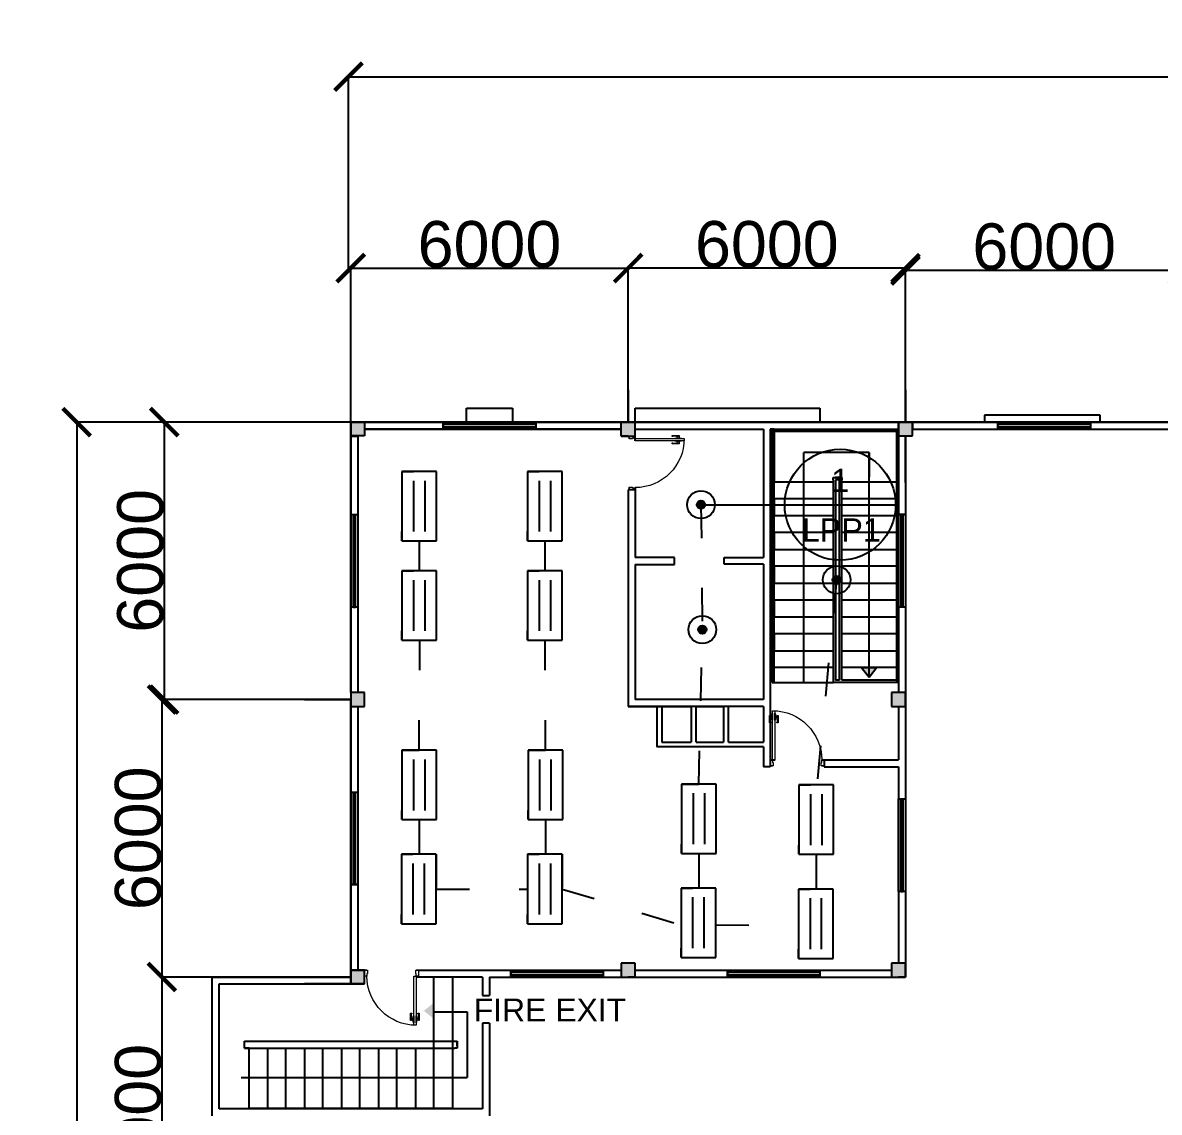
# Model space of a CAD drawing. Header units: millimetres. Extents: x 3339 to 2017737, y 4955 to 2748989.
# Drawn here: x 1443037 to 1467623, y 1718024 to 1741586 of the extents above; entities that cross this region are included whole.
import ezdxf

# ---------------------------------------------------------------- set-up
doc = ezdxf.new("R2010")
doc.units = ezdxf.units.MM
doc.header["$LTSCALE"] = 30
doc.linetypes.add('ACAD_ISO03W100', pattern=[30, 12, -18])
doc.layers.add('A-DETL-GENF', color=92, linetype='Continuous', lineweight=13)
doc.layers.add('A-DOOR', color=31, linetype='Continuous', lineweight=13)
doc.styles.get("Standard").update_dxf_attribs({"font": 'arial.ttf'})
doc.dimstyles.new('ISO-25', dxfattribs={"dimtxt": 1000, "dimasz": 600, "dimexe": 1.25, "dimexo": 0.625, "dimtad": 1, "dimtxsty": 'Standard', "dimblk": 'ARCHTICK', "dimcen": 2.5, "dimclrd": 4, "dimadec": 0, "dimazin": 0, "dimtfac": 1, "dimtmove": 0, "dimatfit": 3, "dimfxl": 1, "dimarcsym": 0})

# ---------------------------------------------------------------- blocks, each defined once
blk = doc.blocks.new('_ArchTick')
at = {"color": 0, "linetype": 'ByBlock', "const_width": 0.15}
blk.add_lwpolyline([(-0.5, -0.5), (0.5, 0.5)], dxfattribs=at)
blk = doc.blocks.new('*D379')
at = {"color": 0, "lineweight": -2, "transparency": 16777216}
for p, q in [((1450133, 1732949), (1444204, 1732949)), ((1450133, 1663149), (1444204, 1663149))]:
    blk.add_line(p, q, dxfattribs=at)
at = {"color": 4, "lineweight": -2, "transparency": 16777216}
blk.add_line((1444205, 1732949), (1444205, 1663149), dxfattribs=at)
at = {"layer": 'Defpoints', "color": 0, "transparency": 16777216}
for p in [(1450134, 1732949), (1444205, 1663149), (1450134, 1663149)]:
    blk.add_point(p, dxfattribs=at)
at = {"color": 4, "lineweight": -2, "transparency": 16777216, "xscale": 600, "yscale": 600, "zscale": 600}
for p, rotation in [((1444205, 1732949), 90), ((1444205, 1663149), 270)]:
    blk.add_blockref('_ArchTick', p, dxfattribs=dict(at, rotation=rotation))
at = {"color": 0, "transparency": 16777216, "insert": (1443694, 1698049), "char_height": 1000, "attachment_point": 5, "rotation": 90}
blk.add_mtext('69800', dxfattribs=at)
blk = doc.blocks.new('*D381')
at = {"color": 0, "lineweight": -2, "transparency": 16777216}
for p, q in [((1450133, 1720949), (1446047, 1720949)), ((1450133, 1714949), (1446047, 1714949))]:
    blk.add_line(p, q, dxfattribs=at)
at = {"color": 4, "lineweight": -2, "transparency": 16777216}
blk.add_line((1446048, 1720949), (1446048, 1714949), dxfattribs=at)
at = {"layer": 'Defpoints', "color": 0, "transparency": 16777216}
for p in [(1450134, 1720949), (1446048, 1714949), (1450134, 1714949)]:
    blk.add_point(p, dxfattribs=at)
at = {"color": 4, "lineweight": -2, "transparency": 16777216, "xscale": 600, "yscale": 600, "zscale": 600}
for p, rotation in [((1446048, 1720949), 90), ((1446048, 1714949), 270)]:
    blk.add_blockref('_ArchTick', p, dxfattribs=dict(at, rotation=rotation))
at = {"color": 0, "transparency": 16777216, "insert": (1445537, 1717949), "char_height": 1000, "attachment_point": 5, "rotation": 90}
blk.add_mtext('6000', dxfattribs=at)
blk = doc.blocks.new('*D382')
at = {"color": 0, "lineweight": -2, "transparency": 16777216}
for p, q in [((1449133, 1726949), (1446047, 1726949)), ((1449133, 1720949), (1446047, 1720949))]:
    blk.add_line(p, q, dxfattribs=at)
at = {"color": 4, "lineweight": -2, "transparency": 16777216}
blk.add_line((1446048, 1726949), (1446048, 1720949), dxfattribs=at)
at = {"layer": 'Defpoints', "color": 0, "transparency": 16777216}
for p in [(1449134, 1726949), (1446048, 1720949), (1449134, 1720949)]:
    blk.add_point(p, dxfattribs=at)
at = {"color": 4, "lineweight": -2, "transparency": 16777216, "xscale": 600, "yscale": 600, "zscale": 600}
for p, rotation in [((1446048, 1726949), 90), ((1446048, 1720949), 270)]:
    blk.add_blockref('_ArchTick', p, dxfattribs=dict(at, rotation=rotation))
at = {"color": 0, "transparency": 16777216, "insert": (1445537, 1723949), "char_height": 1000, "attachment_point": 5, "rotation": 90}
blk.add_mtext('6000', dxfattribs=at)
blk = doc.blocks.new('*D383')
at = {"color": 0, "lineweight": -2, "transparency": 16777216}
for p, q in [((1450133, 1732949), (1446097, 1732949)), ((1450133, 1726949), (1446097, 1726949))]:
    blk.add_line(p, q, dxfattribs=at)
at = {"color": 4, "lineweight": -2, "transparency": 16777216}
blk.add_line((1446098, 1732949), (1446098, 1726949), dxfattribs=at)
at = {"layer": 'Defpoints', "color": 0, "transparency": 16777216}
for p in [(1450134, 1732949), (1446098, 1726949), (1450134, 1726949)]:
    blk.add_point(p, dxfattribs=at)
at = {"color": 4, "lineweight": -2, "transparency": 16777216, "xscale": 600, "yscale": 600, "zscale": 600}
for p, rotation in [((1446098, 1732949), 90), ((1446098, 1726949), 270)]:
    blk.add_blockref('_ArchTick', p, dxfattribs=dict(at, rotation=rotation))
at = {"color": 0, "transparency": 16777216, "insert": (1445587, 1729949), "char_height": 1000, "attachment_point": 5, "rotation": 90}
blk.add_mtext('6000', dxfattribs=at)
blk = doc.blocks.new('*D384')
at = {"color": 0, "lineweight": -2, "transparency": 16777216}
for p, q in [((1450134, 1732950), (1450134, 1736280)), ((1456134, 1732950), (1456134, 1736280))]:
    blk.add_line(p, q, dxfattribs=at)
at = {"color": 4, "lineweight": -2, "transparency": 16777216}
blk.add_line((1450134, 1736279), (1456134, 1736279), dxfattribs=at)
at = {"layer": 'Defpoints', "color": 0, "transparency": 16777216}
for p in [(1456134, 1736279), (1450134, 1732949), (1456134, 1732949)]:
    blk.add_point(p, dxfattribs=at)
at = {"color": 4, "lineweight": -2, "transparency": 16777216, "xscale": 600, "yscale": 600, "zscale": 600, "rotation": 180}
blk.add_blockref('_ArchTick', (1450134, 1736279), dxfattribs=at)
at = {"color": 4, "lineweight": -2, "transparency": 16777216, "xscale": 600, "yscale": 600, "zscale": 600}
blk.add_blockref('_ArchTick', (1456134, 1736279), dxfattribs=at)
at = {"color": 0, "transparency": 16777216, "insert": (1453134, 1736790), "char_height": 1000, "attachment_point": 5}
blk.add_mtext('6000', dxfattribs=at)
blk = doc.blocks.new('*D385')
at = {"color": 0, "lineweight": -2, "transparency": 16777216}
for p, q in [((1456134, 1733645), (1456134, 1736280)), ((1462134, 1733645), (1462134, 1736280))]:
    blk.add_line(p, q, dxfattribs=at)
at = {"color": 4, "lineweight": -2, "transparency": 16777216}
blk.add_line((1462134, 1736279), (1456134, 1736279), dxfattribs=at)
at = {"layer": 'Defpoints', "color": 0, "transparency": 16777216}
for p in [(1456134, 1736279), (1456134, 1733645), (1462134, 1733645)]:
    blk.add_point(p, dxfattribs=at)
at = {"color": 4, "lineweight": -2, "transparency": 16777216, "xscale": 600, "yscale": 600, "zscale": 600, "rotation": 180}
blk.add_blockref('_ArchTick', (1456134, 1736279), dxfattribs=at)
at = {"color": 4, "lineweight": -2, "transparency": 16777216, "xscale": 600, "yscale": 600, "zscale": 600}
blk.add_blockref('_ArchTick', (1462134, 1736279), dxfattribs=at)
at = {"color": 0, "transparency": 16777216, "insert": (1459134, 1736790), "char_height": 1000, "attachment_point": 5}
blk.add_mtext('6000', dxfattribs=at)
blk = doc.blocks.new('*D386')
at = {"color": 0, "lineweight": -2, "transparency": 16777216}
for p, q in [((1462134, 1733645), (1462134, 1736230)), ((1468134, 1733645), (1468134, 1736230))]:
    blk.add_line(p, q, dxfattribs=at)
at = {"color": 4, "lineweight": -2, "transparency": 16777216}
blk.add_line((1468134, 1736229), (1462134, 1736229), dxfattribs=at)
at = {"layer": 'Defpoints', "color": 0, "transparency": 16777216}
for p in [(1462134, 1736229), (1462134, 1733645), (1468134, 1733645)]:
    blk.add_point(p, dxfattribs=at)
at = {"color": 4, "lineweight": -2, "transparency": 16777216, "xscale": 600, "yscale": 600, "zscale": 600, "rotation": 180}
blk.add_blockref('_ArchTick', (1462134, 1736229), dxfattribs=at)
at = {"color": 4, "lineweight": -2, "transparency": 16777216, "xscale": 600, "yscale": 600, "zscale": 600}
blk.add_blockref('_ArchTick', (1468134, 1736229), dxfattribs=at)
at = {"color": 0, "transparency": 16777216, "insert": (1465134, 1736740), "char_height": 1000, "attachment_point": 5}
blk.add_mtext('6000', dxfattribs=at)
blk = doc.blocks.new('*D241')
at = {"color": 0, "lineweight": -2, "transparency": 16777216}
for p, q in [((1450084, 1736230), (1450084, 1740420)), ((1494084, 1736181), (1494084, 1740420))]:
    blk.add_line(p, q, dxfattribs=at)
at = {"color": 4, "lineweight": -2, "transparency": 16777216}
blk.add_line((1450084, 1740419), (1494084, 1740419), dxfattribs=at)
at = {"layer": 'Defpoints', "color": 0, "transparency": 16777216}
for p in [(1494084, 1740419), (1450084, 1736229), (1494084, 1736180)]:
    blk.add_point(p, dxfattribs=at)
at = {"color": 4, "lineweight": -2, "transparency": 16777216, "xscale": 600, "yscale": 600, "zscale": 600, "rotation": 180}
blk.add_blockref('_ArchTick', (1450084, 1740419), dxfattribs=at)
at = {"color": 4, "lineweight": -2, "transparency": 16777216, "xscale": 600, "yscale": 600, "zscale": 600}
blk.add_blockref('_ArchTick', (1494084, 1740419), dxfattribs=at)
at = {"color": 0, "transparency": 16777216, "insert": (1472084, 1740930), "char_height": 1000, "attachment_point": 5}
blk.add_mtext('44000', dxfattribs=at)
blk = doc.blocks.new('D4')
at = {"layer": 'A-DETL-GENF'}
for p, q in [((-1072, -29), (-1072, -112)), ((-1052, -29), (-1072, -29)), ((-1060, -41), (-1072, -30)), ((-1072, -112), (-1060, -112)), ((-1059, -112), (-1072, -112)), ((-1072, -112), (-1072, -150)), ((-1072, -150), (-1059, -150)), ((-1060, -112), (-1060, -41)), ((-1060, -41), (-1052, -41)), ((-1059, -150), (-1059, -112)), ((-1059, -115), (-1059, -147)), ((-1027, -115), (-1059, -115)), ((-1059, -147), (-1027, -147)), ((-1052, -41), (-1052, -29)), ((-1021, -74), (-1027, -80)), ((-1027, -80), (-1027, -182)), ((-1027, -147), (-1027, -115)), ((-1027, -182), (-1021, -188)), ((-1021, -188), (-1021, -74)), ((-974, -80), (-981, -74)), ((-981, -74), (-981, -188)), ((-981, -188), (-974, -182)), ((-974, -182), (-974, -80)), ((-943, -115), (-974, -115)), ((-974, -115), (-974, -147)), ((-974, -147), (-943, -147)), ((-930, -29), (-949, -29)), ((-949, -29), (-949, -41)), ((-949, -41), (-941, -41)), ((-943, -112), (-943, -150)), ((-930, -112), (-943, -112)), ((-943, -147), (-943, -115)), ((-943, -150), (-930, -150)), ((-941, -41), (-930, -30)), ((-941, -41), (-941, -112)), ((-941, -112), (-930, -112)), ((-930, -112), (-930, -29)), ((-930, -150), (-930, -112))]:
    blk.add_line(p, q, dxfattribs=at)
at = {"layer": 'A-DOOR', "lineweight": 18}
for p, q in [((-1059, 683), (-1024, 683)), ((-1014, 683), (-1059, 683)), ((-1059, 683), (-1059, 583)), ((-1059, 583), (-1024, 583)), ((-1024, 583), (-1024, 626)), ((-1024, 626), (-1014, 626)), ((-981, 583), (-1021, 583)), ((-1021, 583), (-1021, -231)), ((-1014, 626), (-1014, 683)), ((-981, -231), (-981, 583)), ((-169, 683), (-214, 683)), ((-214, 683), (-214, 626)), ((-214, 626), (-204, 626)), ((-204, 683), (-169, 683)), ((-204, 626), (-204, 583)), ((-204, 583), (-169, 583)), ((-169, 583), (-169, 683)), ((-1021, -231), (-981, -231))]:
    blk.add_line(p, q, dxfattribs=at)
at = {"layer": 'A-DOOR'}
blk.add_arc((-1021, 583), 814, 270, 0, dxfattribs=at)

msp = doc.modelspace()

# ---------------------------------------------------------------- hatches: boundary and pattern name
at = {"true_color": 0xf8d731}
h = msp.add_hatch(color=40, dxfattribs=at)
h.dxf.hatch_style = 1
h.paths.add_polyline_path([(1450434.084, 1732948.947), (1450134.084, 1732948.947), (1450134.084, 1732648.947), (1450434.084, 1732648.947)])
h.paths.add_polyline_path([(1450434.084, 1727098.947), (1450134.084, 1727098.947), (1450134.084, 1726948.947), (1450134.084, 1726798.947), (1450434.084, 1726798.947)])
h.paths.add_polyline_path([(1456284.084, 1732944.852), (1455984.084, 1732944.852), (1455984.084, 1732644.852), (1456134.084, 1732644.852), (1456284.084, 1732644.852)])
h.paths.add_polyline_path([(1462284.084, 1732948.947), (1462134.084, 1732948.947), (1461984.084, 1732948.947), (1461984.084, 1732798.947), (1461984.084, 1732648.947), (1462284.084, 1732648.947)])
h.paths.add_polyline_path([(1462134.084, 1727098.947), (1461984.084, 1727098.947), (1461834.084, 1727098.947), (1461834.084, 1726798.947), (1461984.084, 1726798.947), (1462134.084, 1726798.947)])
h.paths.add_polyline_path([(1462134.084, 1721248.947), (1461984.084, 1721248.947), (1461834.084, 1721248.947), (1461834.084, 1721098.947), (1461834.084, 1720948.947), (1462134.084, 1720948.947)])
h.paths.add_polyline_path([(1456284.084, 1721248.947), (1456134.084, 1721248.947), (1455984.084, 1721248.947), (1455984.084, 1721098.947), (1455984.084, 1720948.947), (1456284.084, 1720948.947)])
h.paths.add_polyline_path([(1450434.084, 1721098.947), (1450134.084, 1721098.947), (1450134.084, 1720948.947), (1450134.084, 1720798.947), (1450434.084, 1720798.947)])
h = msp.add_hatch(color=256)
h.dxf.hatch_style = 1
h.paths.add_polyline_path([(1457799.603, 1731162.153, 1), (1457619.603, 1731162.153, 1)])
h = msp.add_hatch(color=256)
h.dxf.hatch_style = 1
h.paths.add_polyline_path([(1460733.863, 1729537.701, 1), (1460553.863, 1729537.701, 1)])
h = msp.add_hatch(color=256)
h.dxf.hatch_style = 1
h.paths.add_polyline_path([(1457829.603, 1728462.153, 1), (1457649.603, 1728462.153, 1)])
at = {"true_color": 0xcd2027}
h = msp.add_hatch(color=242, dxfattribs=at)
h.dxf.hatch_style = 1
h.paths.add_polyline_path([(1461347.035, 1727474.245), (1461347.035, 1727425.673), (1461517.035, 1727639.388), (1461347.035, 1727639.388)])
h.paths.add_polyline_path([(1461347.035, 1727425.673), (1461347.035, 1727474.245), (1461347.035, 1727639.388), (1461177.035, 1727639.388)])
h = msp.add_hatch(color=242, dxfattribs=at)
h.dxf.hatch_style = 1
h.paths.add_polyline_path([(1451762.793, 1720217.82), (1451714.221, 1720217.82), (1451927.935, 1720387.82), (1451927.935, 1720217.82)])
h.paths.add_polyline_path([(1451714.221, 1720217.82), (1451762.793, 1720217.82), (1451927.935, 1720217.82), (1451927.935, 1720047.82)])

# ---------------------------------------------------------------- linework, layer by layer
for p, q in [((1456134.084, 1732944.852), (1456134.084, 1733644.852)), ((1456134.084, 1733644.852), (1456134.084, 1732944.852)), ((1462134.084, 1732948.947), (1462134.084, 1733644.852)), ((1462134.084, 1733644.852), (1462134.084, 1732948.947)), ((1452634.084, 1732948.947), (1452634.084, 1733248.947)), ((1452634.084, 1733248.947), (1453634.084, 1733248.947)), ((1453634.084, 1733248.947), (1453634.084, 1732948.947)), ((1456284.084, 1732948.947), (1456284.084, 1733248.947)), ((1456284.084, 1733248.947), (1460284.084, 1733248.947)), ((1460284.084, 1733248.947), (1460284.084, 1732948.947)), ((1466342.521, 1733098.876), (1463842.521, 1733098.876)), ((1463842.521, 1733098.876), (1463842.521, 1732948.876)), ((1466342.521, 1732948.876), (1466342.521, 1733098.876)), ((1450134.084, 1732948.947), (1450134.084, 1720798.947)), ((1494134.084, 1732948.947), (1450134.084, 1732948.947)), ((1450134.084, 1732948.947), (1450134.084, 1726948.947)), ((1450134.084, 1727098.947), (1450134.084, 1732948.947)), ((1450134.084, 1732948.947), (1450434.084, 1732948.947)), ((1450134.084, 1732948.947), (1494134.084, 1732948.947)), ((1450134.084, 1732948.947), (1450134.084, 1730948.947)), ((1450134.084, 1732948.947), (1452134.084, 1732948.947)), ((1450134.084, 1732948.947), (1452634.084, 1732948.947)), ((1450434.084, 1732948.947), (1450434.084, 1732648.947)), ((1452134.084, 1732948.947), (1452134.084, 1732798.947)), ((1453634.084, 1732948.947), (1452634.084, 1732948.947)), ((1455984.084, 1732644.852), (1455984.084, 1732944.852)), ((1455984.084, 1732944.852), (1456284.084, 1732944.852)), ((1456134.084, 1732948.947), (1459209.084, 1732948.947)), ((1456284.084, 1732542.999), (1456284.084, 1732948.947)), ((1461984.084, 1731644.852), (1461984.084, 1732948.947)), ((1461984.084, 1732948.947), (1461984.084, 1732648.947)), ((1462284.084, 1732948.947), (1461984.084, 1732948.947)), ((1461984.084, 1732948.947), (1461984.084, 1732798.947)), ((1462284.084, 1732948.947), (1462134.084, 1732948.947)), ((1462284.084, 1732648.947), (1462284.084, 1732948.947)), ((1462284.084, 1732798.947), (1462284.084, 1732948.947)), ((1462284.084, 1732948.947), (1462284.084, 1732798.947)), ((1462284.084, 1732948.947), (1464134.084, 1732948.947)), ((1463842.521, 1732948.876), (1466342.521, 1732948.876)), ((1463842.521, 1732948.876), (1463842.521, 1732948.876)), ((1464134.084, 1732948.947), (1464134.084, 1732798.947)), ((1450434.084, 1732648.947), (1450134.084, 1732648.947)), ((1450134.084, 1732644.852), (1450284.084, 1732644.852)), ((1450134.084, 1732644.852), (1450284.084, 1732644.852)), ((1450284.084, 1732648.947), (1450284.084, 1727098.947)), ((1455984.084, 1732798.947), (1450434.084, 1732798.947)), ((1450434.084, 1732798.947), (1455984.084, 1732798.947)), ((1455984.084, 1732644.852), (1456284.084, 1732644.852)), ((1455984.084, 1732644.852), (1456134.084, 1732644.852)), ((1456134.084, 1732644.852), (1455984.084, 1732644.852)), ((1456134.084, 1732644.852), (1455984.084, 1732644.852)), ((1456134.084, 1732644.852), (1456284.084, 1732644.852)), ((1456284.084, 1732798.947), (1459059.084, 1732798.947)), ((1459059.084, 1732794.852), (1459059.084, 1732798.947)), ((1459059.084, 1732794.852), (1459059.084, 1730023.947)), ((1459209.084, 1732798.947), (1461984.084, 1732798.947)), ((1459209.084, 1732798.947), (1459209.084, 1729948.947)), ((1459259.084, 1732798.947), (1459209.084, 1732798.947)), ((1459209.084, 1732794.852), (1459209.084, 1725644.852)), ((1459209.084, 1732794.852), (1459209.084, 1725644.852)), ((1461984.084, 1732644.852), (1461984.084, 1732798.947)), ((1461984.084, 1732648.947), (1462284.084, 1732648.947)), ((1462134.084, 1731644.852), (1462134.084, 1732648.947)), ((1462134.084, 1732648.947), (1462134.084, 1732644.852)), ((1462134.084, 1732648.947), (1462134.084, 1726948.947)), ((1462134.084, 1732648.947), (1462134.084, 1730948.947)), ((1462134.084, 1732644.852), (1462134.084, 1731644.852)), ((1462284.084, 1732798.947), (1467984.084, 1732798.947)), ((1451239.603, 1731882.153), (1451239.603, 1730882.153)), ((1451989.603, 1731882.153), (1451239.603, 1731882.153)), ((1451239.603, 1731882.153), (1451489.603, 1731882.153)), ((1451239.603, 1731882.153), (1451239.603, 1731682.153)), ((1451989.603, 1730382.153), (1451989.603, 1731882.153)), ((1453959.603, 1731882.153), (1453959.603, 1730882.153)), ((1454709.603, 1731882.153), (1453959.603, 1731882.153)), ((1453959.603, 1731882.153), (1454209.603, 1731882.153)), ((1453959.603, 1731882.153), (1453959.603, 1731682.153)), ((1454709.603, 1730382.153), (1454709.603, 1731882.153)), ((1451489.603, 1731682.153), (1451489.603, 1730582.153)), ((1451739.603, 1730582.153), (1451739.603, 1731682.153)), ((1454209.603, 1731682.153), (1454209.603, 1730582.153)), ((1454459.603, 1730582.153), (1454459.603, 1731682.153)), ((1461984.084, 1731644.852), (1461984.084, 1727098.947)), ((1462134.084, 1731644.852), (1462134.084, 1720948.947)), ((1456134.084, 1731482.693), (1456134.084, 1726798.947)), ((1456134.084, 1731482.693), (1456134.084, 1729944.852)), ((1456284.084, 1731482.693), (1456134.084, 1731482.693)), ((1456284.084, 1731532.313), (1456284.084, 1730019.852)), ((1459520.21, 1731162.153), (1460720.21, 1731162.153)), ((1460720.21, 1731162.153), (1461920.21, 1731162.153)), ((1450134.084, 1730948.947), (1450284.084, 1730948.947)), ((1451239.603, 1730882.153), (1451239.603, 1730382.153)), ((1453959.603, 1730882.153), (1453959.603, 1730382.153)), ((1462134.084, 1730948.947), (1461984.084, 1730948.947)), ((1451239.603, 1730382.153), (1451239.603, 1730582.153)), ((1451239.603, 1730382.153), (1451989.603, 1730382.153)), ((1451489.603, 1730382.153), (1451739.603, 1730382.153)), ((1453959.603, 1730382.153), (1453959.603, 1730582.153)), ((1453959.603, 1730382.153), (1454709.603, 1730382.153)), ((1454209.603, 1730382.153), (1454459.603, 1730382.153)), ((1456134.084, 1730019.852), (1456134.084, 1729869.852)), ((1457134.084, 1730019.852), (1456284.084, 1730019.852)), ((1457134.084, 1729944.852), (1457134.084, 1730019.852)), ((1457134.084, 1729869.852), (1457134.084, 1730019.852)), ((1458209.084, 1729948.947), (1458209.084, 1730023.947)), ((1458209.084, 1730023.947), (1459059.084, 1730023.947)), ((1458209.084, 1729873.947), (1458209.084, 1730023.947)), ((1459059.084, 1729873.947), (1458209.084, 1729873.947)), ((1459059.084, 1729873.947), (1459059.084, 1726948.947)), ((1459209.084, 1730023.947), (1459209.084, 1729873.947)), ((1451239.603, 1729732.153), (1451239.603, 1728732.153)), ((1451989.603, 1729732.153), (1451239.603, 1729732.153)), ((1451239.603, 1729732.153), (1451489.603, 1729732.153)), ((1451239.603, 1729732.153), (1451239.603, 1729532.153)), ((1451989.603, 1728232.153), (1451989.603, 1729732.153)), ((1453959.603, 1729732.153), (1453959.603, 1728732.153)), ((1454709.603, 1729732.153), (1453959.603, 1729732.153)), ((1453959.603, 1729732.153), (1454209.603, 1729732.153)), ((1453959.603, 1729732.153), (1453959.603, 1729532.153)), ((1454709.603, 1728232.153), (1454709.603, 1729732.153)), ((1456284.084, 1729869.852), (1456284.084, 1726948.947)), ((1456284.084, 1729869.852), (1457134.084, 1729869.852)), ((1451489.603, 1729532.153), (1451489.603, 1728432.153)), ((1451739.603, 1728432.153), (1451739.603, 1729532.153)), ((1454209.603, 1729532.153), (1454209.603, 1728432.153)), ((1454459.603, 1728432.153), (1454459.603, 1729532.153)), ((1451239.603, 1728732.153), (1451239.603, 1728232.153)), ((1453959.603, 1728732.153), (1453959.603, 1728232.153)), ((1451239.603, 1728232.153), (1451239.603, 1728432.153)), ((1453959.603, 1728232.153), (1453959.603, 1728432.153)), ((1451239.603, 1728232.153), (1451989.603, 1728232.153)), ((1451489.603, 1728232.153), (1451739.603, 1728232.153)), ((1453959.603, 1728232.153), (1454709.603, 1728232.153)), ((1454209.603, 1728232.153), (1454459.603, 1728232.153)), ((1450134.084, 1726948.947), (1449134.084, 1726948.947)), ((1449134.084, 1726948.947), (1450134.084, 1726948.947)), ((1450434.084, 1727098.947), (1450134.084, 1727098.947)), ((1450134.084, 1726948.947), (1450134.084, 1720948.947)), ((1450134.084, 1720798.947), (1450134.084, 1726948.947)), ((1450134.084, 1726948.947), (1450134.084, 1726798.947)), ((1450434.084, 1726798.947), (1450434.084, 1727098.947)), ((1459059.084, 1726948.947), (1456284.084, 1726948.947)), ((1461834.084, 1727098.947), (1461834.084, 1726798.947)), ((1462134.084, 1727098.947), (1461834.084, 1727098.947)), ((1461834.084, 1727098.947), (1461834.084, 1726948.947)), ((1462134.084, 1727098.947), (1461984.084, 1727098.947)), ((1462134.084, 1726798.947), (1462134.084, 1727098.947)), ((1462134.084, 1726948.947), (1462134.084, 1727098.947)), ((1450134.084, 1726798.947), (1450434.084, 1726798.947)), ((1450284.084, 1726798.947), (1450284.084, 1721098.947)), ((1459059.084, 1726798.947), (1456134.084, 1726798.947)), ((1456134.084, 1726798.947), (1456864.084, 1726798.947)), ((1456864.084, 1726798.947), (1456754.084, 1726798.947)), ((1456754.084, 1726798.947), (1456754.084, 1725928.876)), ((1456864.084, 1726798.947), (1456864.084, 1726028.947)), ((1456864.084, 1726798.947), (1457494.084, 1726798.947)), ((1457494.084, 1726798.947), (1457494.084, 1726028.947)), ((1457604.084, 1726028.947), (1457604.084, 1726798.947)), ((1457604.084, 1726798.947), (1458194.084, 1726798.947)), ((1458194.084, 1726798.947), (1458194.084, 1726028.947)), ((1458304.084, 1726028.947), (1458304.084, 1726798.947)), ((1459059.084, 1726798.947), (1459059.084, 1726028.947)), ((1461834.084, 1726798.947), (1462134.084, 1726798.947)), ((1461984.084, 1726798.947), (1461984.084, 1725644.852)), ((1461984.084, 1726798.947), (1461984.084, 1725644.852)), ((1456864.084, 1726028.947), (1457494.084, 1726028.947)), ((1457604.084, 1726028.947), (1458194.084, 1726028.947)), ((1458304.084, 1726028.947), (1459054.084, 1726028.947)), ((1459054.084, 1726028.947), (1459059.084, 1726028.947)), ((1451239.603, 1725852.153), (1451239.603, 1724852.153)), ((1451989.603, 1725852.153), (1451239.603, 1725852.153)), ((1451239.603, 1725852.153), (1451489.603, 1725852.153)), ((1451239.603, 1725852.153), (1451239.603, 1725652.153)), ((1451989.603, 1724352.153), (1451989.603, 1725852.153)), ((1453969.603, 1725852.153), (1453969.603, 1724852.153)), ((1454719.603, 1725852.153), (1453969.603, 1725852.153)), ((1453969.603, 1725852.153), (1454219.603, 1725852.153)), ((1453969.603, 1725852.153), (1453969.603, 1725652.153)), ((1454719.603, 1724352.153), (1454719.603, 1725852.153)), ((1456784.084, 1725928.947), (1456754.084, 1725928.876)), ((1459059.084, 1725928.947), (1456784.084, 1725928.947)), ((1459059.084, 1725928.947), (1459059.084, 1725494.852)), ((1451489.603, 1725652.153), (1451489.603, 1724552.153)), ((1451739.603, 1724552.153), (1451739.603, 1725652.153)), ((1454219.603, 1725652.153), (1454219.603, 1724552.153)), ((1454469.603, 1724552.153), (1454469.603, 1725652.153)), ((1459209.084, 1725494.852), (1459059.084, 1725494.852)), ((1459209.084, 1725644.852), (1459310.936, 1725644.852)), ((1459209.084, 1725644.852), (1459259.084, 1725644.852)), ((1459209.084, 1725644.852), (1459209.084, 1725494.852)), ((1460321.622, 1725644.852), (1461984.084, 1725644.852)), ((1460371.243, 1725644.852), (1460371.243, 1725494.852)), ((1460371.243, 1725494.852), (1461984.084, 1725494.852)), ((1461984.084, 1725494.852), (1461984.084, 1721248.947)), ((1461984.084, 1725494.852), (1461984.084, 1724798.947)), ((1457289.603, 1725122.153), (1457289.603, 1724122.153)), ((1458039.603, 1725122.153), (1457289.603, 1725122.153)), ((1457289.603, 1725122.153), (1457539.603, 1725122.153)), ((1457289.603, 1725122.153), (1457289.603, 1724922.153)), ((1458039.603, 1723622.153), (1458039.603, 1725122.153)), ((1459829.603, 1725102.153), (1459829.603, 1724102.153)), ((1460579.603, 1725102.153), (1459829.603, 1725102.153)), ((1459829.603, 1725102.153), (1460079.603, 1725102.153)), ((1459829.603, 1725102.153), (1459829.603, 1724902.153)), ((1460579.603, 1723602.153), (1460579.603, 1725102.153)), ((1451239.603, 1724852.153), (1451239.603, 1724352.153)), ((1453969.603, 1724852.153), (1453969.603, 1724352.153)), ((1457539.603, 1724922.153), (1457539.603, 1723822.153)), ((1457789.603, 1723822.153), (1457789.603, 1724922.153)), ((1460079.603, 1724902.153), (1460079.603, 1723802.153)), ((1460329.603, 1723802.153), (1460329.603, 1724902.153)), ((1461984.084, 1724798.947), (1462134.084, 1724798.947)), ((1451239.603, 1724352.153), (1451239.603, 1724552.153)), ((1453969.603, 1724352.153), (1453969.603, 1724552.153)), ((1451239.603, 1724352.153), (1451989.603, 1724352.153)), ((1451489.603, 1724352.153), (1451739.603, 1724352.153)), ((1453969.603, 1724352.153), (1454719.603, 1724352.153)), ((1454219.603, 1724352.153), (1454469.603, 1724352.153)), ((1457289.603, 1724122.153), (1457289.603, 1723622.153)), ((1459829.603, 1724102.153), (1459829.603, 1723602.153)), ((1457289.603, 1723622.153), (1457289.603, 1723822.153)), ((1459829.603, 1723602.153), (1459829.603, 1723802.153)), ((1451229.603, 1723602.153), (1451229.603, 1722602.153)), ((1451979.603, 1723602.153), (1451229.603, 1723602.153)), ((1451229.603, 1723602.153), (1451479.603, 1723602.153)), ((1451229.603, 1723602.153), (1451229.603, 1723402.153)), ((1451979.603, 1722102.153), (1451979.603, 1723602.153)), ((1453959.603, 1723602.153), (1453959.603, 1722102.153)), ((1453959.603, 1723602.153), (1453959.603, 1722602.153)), ((1454709.603, 1723602.153), (1453959.603, 1723602.153)), ((1453959.603, 1723602.153), (1454209.603, 1723602.153)), ((1453959.603, 1723602.153), (1453959.603, 1723402.153)), ((1454709.603, 1722102.153), (1454709.603, 1723602.153)), ((1457289.603, 1723622.153), (1458039.603, 1723622.153)), ((1457539.603, 1723622.153), (1457789.603, 1723622.153)), ((1459829.603, 1723602.153), (1460579.603, 1723602.153)), ((1460079.603, 1723602.153), (1460329.603, 1723602.153)), ((1451479.603, 1723402.153), (1451479.603, 1722302.153)), ((1451729.603, 1722302.153), (1451729.603, 1723402.153)), ((1454209.603, 1723402.153), (1454209.603, 1722302.153)), ((1454459.603, 1722302.153), (1454459.603, 1723402.153)), ((1450134.084, 1720948.947), (1450134.084, 1722948.947)), ((1450134.084, 1722948.947), (1450284.084, 1722948.947)), ((1457279.603, 1722872.153), (1457279.603, 1721872.153)), ((1458029.603, 1722872.153), (1457279.603, 1722872.153)), ((1457279.603, 1722872.153), (1457529.603, 1722872.153)), ((1457279.603, 1722872.153), (1457279.603, 1722672.153)), ((1458029.603, 1721372.153), (1458029.603, 1722872.153)), ((1459819.603, 1722852.153), (1459819.603, 1721852.153)), ((1460569.603, 1722852.153), (1459819.603, 1722852.153)), ((1459819.603, 1722852.153), (1460069.603, 1722852.153)), ((1459819.603, 1722852.153), (1459819.603, 1722652.153)), ((1460569.603, 1721352.153), (1460569.603, 1722852.153)), ((1451229.603, 1722602.153), (1451229.603, 1722102.153)), ((1453959.603, 1722602.153), (1453959.603, 1722102.153)), ((1457529.603, 1722672.153), (1457529.603, 1721572.153)), ((1457779.603, 1721572.153), (1457779.603, 1722672.153)), ((1460069.603, 1722652.153), (1460069.603, 1721552.153)), ((1460319.603, 1721552.153), (1460319.603, 1722652.153)), ((1451229.603, 1722102.153), (1451229.603, 1722302.153)), ((1453959.603, 1722102.153), (1453959.603, 1722302.153)), ((1451229.603, 1722102.153), (1451979.603, 1722102.153)), ((1451479.603, 1722102.153), (1451729.603, 1722102.153)), ((1453959.603, 1722102.153), (1454709.603, 1722102.153)), ((1454209.603, 1722102.153), (1454459.603, 1722102.153)), ((1457279.603, 1721872.153), (1457279.603, 1721372.153)), ((1459819.603, 1721852.153), (1459819.603, 1721352.153)), ((1457279.603, 1721372.153), (1457279.603, 1721572.153)), ((1459819.603, 1721352.153), (1459819.603, 1721552.153)), ((1457279.603, 1721372.153), (1458029.603, 1721372.153)), ((1457529.603, 1721372.153), (1457779.603, 1721372.153)), ((1459819.603, 1721352.153), (1460569.603, 1721352.153)), ((1460069.603, 1721352.153), (1460319.603, 1721352.153)), ((1450434.084, 1721098.947), (1450134.084, 1721098.947)), ((1450434.084, 1721098.947), (1450134.084, 1721098.947)), ((1450134.084, 1721098.947), (1450134.084, 1720798.947)), ((1450134.084, 1721098.947), (1450434.084, 1721098.947)), ((1450434.084, 1720798.947), (1450434.084, 1721098.947)), ((1451596.243, 1721098.947), (1452984.084, 1721098.947)), ((1452984.084, 1721098.947), (1455984.084, 1721098.947)), ((1452984.084, 1721098.947), (1455984.084, 1721098.947)), ((1453594.084, 1720948.947), (1453594.084, 1721098.947)), ((1455984.084, 1721248.947), (1455984.084, 1720948.947)), ((1456284.084, 1721248.947), (1455984.084, 1721248.947)), ((1455984.084, 1721248.947), (1455984.084, 1721098.947)), ((1456284.084, 1721248.947), (1456134.084, 1721248.947)), ((1456284.084, 1720948.947), (1456284.084, 1721248.947)), ((1456284.084, 1721098.947), (1456284.084, 1721248.947)), ((1456284.084, 1721098.947), (1461834.084, 1721098.947)), ((1458284.084, 1720948.947), (1458284.084, 1721098.947)), ((1461834.084, 1721248.947), (1461834.084, 1720948.947)), ((1462134.084, 1721248.947), (1461834.084, 1721248.947)), ((1461834.084, 1721248.947), (1461834.084, 1721098.947)), ((1462134.084, 1721248.947), (1461984.084, 1721248.947)), ((1462134.084, 1720948.947), (1462134.084, 1721248.947)), ((1462134.084, 1721098.947), (1462134.084, 1721248.947)), ((1447134.084, 1717948.947), (1447134.084, 1720948.947)), ((1447134.084, 1720948.947), (1449134.084, 1720948.947)), ((1447284.084, 1718098.947), (1447284.084, 1720798.947)), ((1447284.084, 1720798.947), (1449134.084, 1720798.947)), ((1449134.084, 1720948.947), (1450134.084, 1720948.947)), ((1450134.084, 1720948.947), (1449134.084, 1720948.947)), ((1450434.084, 1720798.947), (1449134.084, 1720798.947)), ((1449134.084, 1720798.947), (1450134.084, 1720798.947)), ((1450134.084, 1720948.947), (1450134.084, 1720798.947)), ((1450134.084, 1720798.947), (1450134.084, 1720948.947)), ((1450134.084, 1720948.947), (1450134.084, 1720798.947)), ((1450134.084, 1720798.947), (1450434.084, 1720798.947)), ((1452984.084, 1720948.947), (1451550.54, 1720948.947)), ((1452984.084, 1720948.947), (1452984.084, 1720548.947)), ((1452984.084, 1720948.947), (1452984.084, 1720548.947)), ((1453134.084, 1720948.947), (1462134.084, 1720948.947)), ((1453134.084, 1720948.947), (1453134.084, 1720548.947)), ((1453134.084, 1720948.947), (1453594.084, 1720948.947)), ((1455984.084, 1720948.947), (1456284.084, 1720948.947)), ((1456284.084, 1720948.947), (1456134.084, 1720948.947)), ((1456284.084, 1720948.947), (1458284.084, 1720948.947)), ((1461834.084, 1720948.947), (1462134.084, 1720948.947)), ((1462134.084, 1720948.947), (1461984.084, 1720948.947)), ((1452984.084, 1720548.947), (1453134.084, 1720548.947)), ((1452984.084, 1719948.947), (1452984.084, 1718098.947)), ((1453134.084, 1719948.947), (1452984.084, 1719948.947)), ((1453134.084, 1719948.947), (1453134.084, 1717948.947)), ((1452984.084, 1718098.947), (1447284.084, 1718098.947))]:
    msp.add_line(p, q)
at = {"color": 9, "true_color": 0xafd9aa}
for p, q in [((1452134.084, 1732798.947), (1452134.084, 1732948.947)), ((1452134.084, 1732948.947), (1454134.084, 1732948.947)), ((1454134.084, 1732898.947), (1452134.084, 1732898.947)), ((1452134.084, 1732898.947), (1452134.084, 1732848.947)), ((1452134.084, 1732848.947), (1454134.084, 1732848.947)), ((1454134.084, 1732948.947), (1454134.084, 1732798.947)), ((1454134.084, 1732948.947), (1454134.084, 1732898.947)), ((1464134.084, 1732798.947), (1464134.084, 1732948.947)), ((1464134.084, 1732948.947), (1466134.084, 1732948.947)), ((1466134.084, 1732898.947), (1464134.084, 1732898.947)), ((1464134.084, 1732898.947), (1464134.084, 1732848.947)), ((1464134.084, 1732848.947), (1466134.084, 1732848.947)), ((1466134.084, 1732948.947), (1466134.084, 1732798.947)), ((1466134.084, 1732948.947), (1466134.084, 1732898.947)), ((1453134.084, 1732798.947), (1452134.084, 1732798.947)), ((1454134.084, 1732798.947), (1453134.084, 1732798.947)), ((1465134.084, 1732798.947), (1464134.084, 1732798.947)), ((1466134.084, 1732798.947), (1465134.084, 1732798.947)), ((1450134.084, 1730948.947), (1450284.084, 1730948.947)), ((1450134.084, 1728948.947), (1450134.084, 1730948.947)), ((1450134.084, 1730948.947), (1450184.084, 1730948.947)), ((1450184.084, 1730948.947), (1450184.084, 1728948.947)), ((1450234.084, 1728948.947), (1450234.084, 1730948.947)), ((1450284.084, 1730948.947), (1450284.084, 1729948.947)), ((1461984.084, 1730948.947), (1462134.084, 1730948.947)), ((1461984.084, 1728948.947), (1461984.084, 1730948.947)), ((1461984.084, 1730948.947), (1462034.084, 1730948.947)), ((1462034.084, 1730948.947), (1462034.084, 1728948.947)), ((1462084.084, 1728948.947), (1462084.084, 1730948.947)), ((1462134.084, 1730948.947), (1462134.084, 1729948.947)), ((1450284.084, 1729948.947), (1450284.084, 1728948.947)), ((1462134.084, 1729948.947), (1462134.084, 1728948.947)), ((1450284.084, 1728948.947), (1450134.084, 1728948.947)), ((1450184.084, 1728948.947), (1450234.084, 1728948.947)), ((1462134.084, 1728948.947), (1461984.084, 1728948.947)), ((1450134.084, 1724948.947), (1450284.084, 1724948.947)), ((1450134.084, 1722948.947), (1450134.084, 1724948.947)), ((1450134.084, 1724948.947), (1450184.084, 1724948.947)), ((1450184.084, 1724948.947), (1450184.084, 1722948.947)), ((1450234.084, 1722948.947), (1450234.084, 1724948.947)), ((1450284.084, 1724948.947), (1450284.084, 1723948.947)), ((1461984.084, 1724798.947), (1462134.084, 1724798.947)), ((1461984.084, 1722798.947), (1461984.084, 1724798.947)), ((1461984.084, 1724798.947), (1462034.084, 1724798.947)), ((1462034.084, 1724798.947), (1462034.084, 1722798.947)), ((1462084.084, 1722798.947), (1462084.084, 1724798.947)), ((1462134.084, 1724798.947), (1462134.084, 1723798.947)), ((1450284.084, 1723948.947), (1450284.084, 1722948.947)), ((1462134.084, 1723798.947), (1462134.084, 1722798.947)), ((1450284.084, 1722948.947), (1450134.084, 1722948.947)), ((1450184.084, 1722948.947), (1450234.084, 1722948.947)), ((1462134.084, 1722798.947), (1461984.084, 1722798.947)), ((1462034.084, 1722798.947), (1462084.084, 1722798.947)), ((1453594.084, 1720948.947), (1453594.084, 1721098.947)), ((1453594.084, 1721098.947), (1455594.084, 1721098.947)), ((1455594.084, 1721048.947), (1453594.084, 1721048.947)), ((1453594.084, 1721048.947), (1453594.084, 1720998.947)), ((1455594.084, 1721098.947), (1455594.084, 1720948.947)), ((1455594.084, 1721098.947), (1455594.084, 1721048.947)), ((1458284.084, 1720948.947), (1458284.084, 1721098.947)), ((1458284.084, 1721098.947), (1460284.084, 1721098.947)), ((1460284.084, 1721048.947), (1458284.084, 1721048.947)), ((1458284.084, 1721048.947), (1458284.084, 1720998.947)), ((1460284.084, 1721098.947), (1460284.084, 1720948.947)), ((1460284.084, 1721098.947), (1460284.084, 1721048.947)), ((1453594.084, 1720998.947), (1455594.084, 1720998.947)), ((1454594.084, 1720948.947), (1453594.084, 1720948.947)), ((1455594.084, 1720948.947), (1454594.084, 1720948.947)), ((1458284.084, 1720998.947), (1460284.084, 1720998.947)), ((1459284.084, 1720948.947), (1458284.084, 1720948.947)), ((1460284.084, 1720948.947), (1459284.084, 1720948.947))]:
    msp.add_line(p, q, dxfattribs=at)
at = {"color": 242, "true_color": 0xcd2027}
for p, q in [((1459246.563, 1732798.071), (1459246.563, 1727319.823)), ((1459292.215, 1732798.071), (1459246.563, 1732798.071)), ((1459246.563, 1732798.071), (1459246.563, 1727319.823)), ((1459246.563, 1732798.071), (1461985.687, 1732798.071)), ((1459246.563, 1732752.419), (1461985.687, 1732752.419)), ((1459292.215, 1727319.823), (1459292.215, 1732798.071)), ((1459292.215, 1732752.419), (1459292.215, 1731656.769)), ((1461940.035, 1732798.071), (1461940.035, 1727319.823)), ((1461985.687, 1732798.071), (1461985.687, 1727319.823)), ((1461347.035, 1732288.475), (1459931.215, 1732288.475)), ((1459931.215, 1732208.876), (1459931.215, 1732288.475)), ((1459931.215, 1727319.823), (1459931.215, 1732208.876)), ((1461347.035, 1727425.673), (1461347.035, 1732288.475)), ((1461347.035, 1732288.475), (1461347.035, 1731766.368)), ((1459292.215, 1731656.769), (1460570.473, 1731656.769)), ((1460570.473, 1731702.422), (1460570.473, 1731748.074)), ((1460570.473, 1731748.074), (1460616.125, 1731748.074)), ((1460570.473, 1731702.422), (1460570.473, 1727319.823)), ((1460707.429, 1731748.074), (1460616.125, 1731748.074)), ((1460616.125, 1731748.074), (1460707.429, 1731748.074)), ((1460707.429, 1731702.422), (1460616.125, 1731702.422)), ((1460616.125, 1731702.422), (1460616.125, 1727365.475)), ((1460707.429, 1731748.074), (1460753.081, 1731748.074)), ((1460707.429, 1727365.475), (1460707.429, 1731702.422)), ((1460753.081, 1731748.074), (1460753.081, 1731702.422)), ((1460753.081, 1727365.475), (1460753.081, 1731702.422)), ((1460753.081, 1731656.769), (1461940.035, 1731656.769)), ((1461940.035, 1731656.769), (1461940.035, 1731291.553)), ((1460570.473, 1731291.553), (1459292.215, 1731291.553)), ((1459292.215, 1731291.553), (1459292.215, 1730926.336)), ((1461940.035, 1731291.553), (1460753.081, 1731291.553)), ((1459292.215, 1730926.336), (1460570.473, 1730926.336)), ((1460753.081, 1730926.336), (1461940.035, 1730926.336)), ((1461940.035, 1730926.336), (1461940.035, 1730561.12)), ((1460570.473, 1730561.12), (1459292.215, 1730561.12)), ((1459292.215, 1730561.12), (1459292.215, 1730195.903)), ((1461940.035, 1730561.12), (1460753.081, 1730561.12)), ((1459292.215, 1730195.903), (1460570.473, 1730195.903)), ((1460753.081, 1730195.903), (1461940.035, 1730195.903)), ((1461940.035, 1730195.903), (1461940.035, 1729830.687)), ((1460570.473, 1729830.687), (1459292.215, 1729830.687)), ((1459292.215, 1729830.687), (1459292.215, 1729465.47)), ((1461940.035, 1729830.687), (1460753.081, 1729830.687)), ((1459292.215, 1729465.47), (1460570.473, 1729465.47)), ((1460753.081, 1729465.47), (1461940.035, 1729465.47)), ((1461940.035, 1729465.47), (1461940.035, 1729100.254)), ((1460570.473, 1729100.254), (1459292.215, 1729100.254)), ((1459292.215, 1729100.254), (1459292.215, 1728735.037)), ((1461940.035, 1729100.254), (1460753.081, 1729100.254)), ((1459292.215, 1728735.037), (1460570.473, 1728735.037)), ((1460753.081, 1728735.037), (1461940.035, 1728735.037)), ((1461940.035, 1728735.037), (1461940.035, 1728369.821)), ((1460570.473, 1728369.821), (1459292.215, 1728369.821)), ((1459292.215, 1728369.821), (1459292.215, 1728004.604)), ((1461940.035, 1728369.821), (1460753.081, 1728369.821)), ((1459292.215, 1728004.604), (1460570.473, 1728004.604)), ((1460753.081, 1728004.604), (1461940.035, 1728004.604)), ((1461940.035, 1728004.604), (1461940.035, 1727639.388)), ((1460570.473, 1727639.388), (1459292.215, 1727639.388)), ((1461940.035, 1727639.388), (1460753.081, 1727639.388)), ((1461347.035, 1727639.388), (1461177.035, 1727639.388)), ((1461177.035, 1727639.388), (1461517.035, 1727639.388)), ((1461347.035, 1727425.673), (1461177.035, 1727639.388)), ((1461347.035, 1727474.245), (1461347.035, 1727639.388)), ((1461517.035, 1727639.388), (1461347.035, 1727425.673)), ((1459246.563, 1727319.823), (1459292.215, 1727319.823)), ((1459292.215, 1727319.823), (1460570.473, 1727319.823)), ((1461985.687, 1727319.823), (1460570.473, 1727319.823)), ((1460707.429, 1727365.475), (1460616.125, 1727365.475)), ((1461985.687, 1727365.475), (1460753.081, 1727365.475)), ((1461940.035, 1727365.475), (1461301.035, 1727365.475)), ((1461940.035, 1727365.475), (1461347.035, 1727365.475)), ((1451932.521, 1718108.876), (1451932.521, 1720938.876)), ((1452332.521, 1720938.876), (1452332.521, 1718108.876)), ((1451928.371, 1720193.348), (1452649.408, 1720193.348)), ((1452651.173, 1720193.348), (1452651.173, 1718777.528)), ((1447832.521, 1719408.876), (1447832.521, 1719558.876)), ((1447832.521, 1719408.876), (1447832.521, 1719558.876)), ((1447832.521, 1719558.876), (1452432.521, 1719558.876)), ((1452432.521, 1719458.876), (1452432.521, 1719558.876)), ((1452432.521, 1719558.876), (1452432.521, 1719458.876)), ((1447832.521, 1719408.876), (1452382.521, 1719408.876)), ((1447932.521, 1719408.876), (1447832.521, 1719408.876)), ((1447932.521, 1718108.876), (1447932.521, 1719408.876)), ((1448332.521, 1719408.876), (1448332.521, 1718108.876)), ((1448732.521, 1718108.876), (1448732.521, 1719408.876)), ((1449132.521, 1719408.876), (1449132.521, 1718108.876)), ((1449532.521, 1718108.876), (1449532.521, 1719408.876)), ((1449932.521, 1719408.876), (1449932.521, 1718108.876)), ((1450332.521, 1718108.876), (1450332.521, 1719408.876)), ((1450732.521, 1719408.876), (1450732.521, 1718108.876)), ((1451132.521, 1718108.876), (1451132.521, 1719408.876)), ((1451532.521, 1719408.876), (1451532.521, 1718108.876)), ((1452432.521, 1719408.876), (1452382.521, 1719408.876)), ((1452432.521, 1719458.876), (1452432.521, 1719408.876)), ((1447762.521, 1718778.876), (1452651.574, 1718778.876)), ((1452332.521, 1718108.876), (1447932.521, 1718108.876)), ((1448332.521, 1718108.876), (1447932.521, 1718108.876)), ((1449132.521, 1718108.876), (1448732.521, 1718108.876)), ((1449932.521, 1718108.876), (1449532.521, 1718108.876)), ((1450732.521, 1718108.876), (1450332.521, 1718108.876)), ((1451532.521, 1718108.876), (1451132.521, 1718108.876)), ((1452332.521, 1718108.876), (1451932.521, 1718108.876))]:
    msp.add_line(p, q, dxfattribs=at)
at = {"ltscale": 2}
for p, q in [((1457709.603, 1731162.153), (1458220.21, 1731162.153)), ((1458220.21, 1731162.153), (1459520.21, 1731162.153)), ((1451239.603, 1730382.153), (1451614.603, 1730382.153)), ((1451614.603, 1730382.153), (1451614.603, 1729732.153)), ((1453959.603, 1730382.153), (1454334.603, 1730382.153)), ((1454334.603, 1730382.153), (1454334.603, 1729732.153)), ((1451618.054, 1728232.153), (1451618.054, 1727582.153)), ((1454328.562, 1728232.153), (1454328.562, 1727582.153)), ((1451614.603, 1725852.153), (1451614.603, 1726502.153)), ((1454344.603, 1725852.153), (1454344.603, 1726502.153)), ((1451239.603, 1725852.153), (1451614.603, 1725852.153)), ((1453969.603, 1725852.153), (1454344.603, 1725852.153)), ((1451239.603, 1724352.153), (1451614.603, 1724352.153)), ((1451614.603, 1724352.153), (1451614.603, 1723702.153)), ((1453969.603, 1724352.153), (1454344.603, 1724352.153)), ((1454344.603, 1724352.153), (1454344.603, 1723602.153)), ((1451614.603, 1723702.153), (1451614.603, 1723602.153)), ((1457289.603, 1723622.153), (1457664.603, 1723622.153)), ((1457664.603, 1723622.153), (1457664.603, 1722872.153)), ((1459829.603, 1723602.153), (1460204.603, 1723602.153)), ((1460204.603, 1723602.153), (1460204.603, 1722852.153))]:
    msp.add_line(p, q, dxfattribs=at)
at = {"linetype": 'ACAD_ISO03W100', "ltscale": 2}
for p, q in [((1457709.603, 1731162.153), (1457739.603, 1728462.153)), ((1460644.702, 1729533.105), (1460215.225, 1725099.886)), ((1457664.603, 1725122.153), (1457739.603, 1728462.153)), ((1457289.603, 1725122.153), (1457664.603, 1725122.153)), ((1451979.603, 1723602.153), (1451979.603, 1722852.153)), ((1454709.603, 1723602.153), (1454709.603, 1722852.153)), ((1451979.603, 1722852.153), (1453949.603, 1722852.153)), ((1454709.603, 1722852.153), (1457282.926, 1722072.616)), ((1458025.526, 1722076.325), (1459815.433, 1722066.702))]:
    msp.add_line(p, q, dxfattribs=at)
for centre, radius in [((1460720.21, 1731162.153), 1200), ((1457709.603, 1731162.153), 300), ((1457709.603, 1731162.153), 90), ((1460643.863, 1729537.701), 300), ((1460643.863, 1729537.701), 90), ((1457739.603, 1728462.153), 300), ((1457739.603, 1728462.153), 90)]:
    msp.add_circle(centre, radius)

# ---------------------------------------------------------------- block references
at = {"layer": 'A-DOOR', "xscale": -1.305796536609083, "yscale": 1.305796536609083, "zscale": 1.305796536609083}
for p, rotation in [((1457045.451, 1731262.269), 90), ((1460591.666, 1726406.219), 180)]:
    msp.add_blockref('D4', p, dxfattribs=dict(at, rotation=rotation))
msp.add_blockref('D4', (1450213.66, 1720207), dxfattribs=at)

# ---------------------------------------------------------------- texts
msp.add_text('FIRE EXIT', height=494.3593).set_placement((1452792.521, 1719988.876))
at = {"linetype": 'ACAD_ISO03W100', "ltscale": 2, "char_height": 500, "attachment_point": 1}
for s, insert in [('\\pxqc;1', (1459889.363, 1731938.855)), ('LPP1', (1459892.093, 1730866.63))]:
    msp.add_mtext_dynamic_manual_height_columns(s, width=1664.22541, gutter_width=6050, heights=[0], dxfattribs=dict(at, insert=insert))

# ---------------------------------------------------------------- dimensions: what is measured, and where the dimension line sits
for base, p1, p2, picture, middle in [((1494084.084, 1740418.528), (1450084.084, 1736229.241), (1494084.084, 1736180.491), '*D241', (1472084.084, 1740929.726)), ((1456134.084, 1736279.241), (1450134.084, 1732948.947), (1456134.084, 1732948.947), '*D384', (1453134.084, 1736790.438)), ((1456134.084, 1736279.241), (1462134.084, 1733644.852), (1456134.084, 1733644.852), '*D385', (1459134.084, 1736790.438)), ((1462134.084, 1736229.241), (1468134.084, 1733644.852), (1462134.084, 1733644.852), '*D386', (1465134.084, 1736740.438))]:
    dim = msp.add_linear_dim(base=base, p1=p1, p2=p2, dimstyle='ISO-25')
    dim.commit()
    dim.dimension.update_dxf_attribs({"geometry": picture, "text_midpoint": middle})
for base, p1, p2, picture, middle in [((1444204.89, 1663148.947), (1450134.084, 1732948.947), (1450134.084, 1663148.947), '*D379', (1443693.692, 1698048.947)), ((1446098.031, 1726948.947), (1450134.084, 1732948.947), (1450134.084, 1726948.947), '*D383', (1445586.833, 1729948.947)), ((1446048.031, 1720948.947), (1449134.084, 1726948.947), (1449134.084, 1720948.947), '*D382', (1445536.833, 1723948.947)), ((1446048.031, 1714948.947), (1450134.084, 1720948.947), (1450134.084, 1714948.947), '*D381', (1445536.833, 1717948.947))]:
    dim = msp.add_linear_dim(base=base, p1=p1, p2=p2, angle=90, dimstyle='ISO-25')
    dim.commit()
    dim.dimension.update_dxf_attribs({"geometry": picture, "text_midpoint": middle})

doc.saveas('drawing.dxf')
